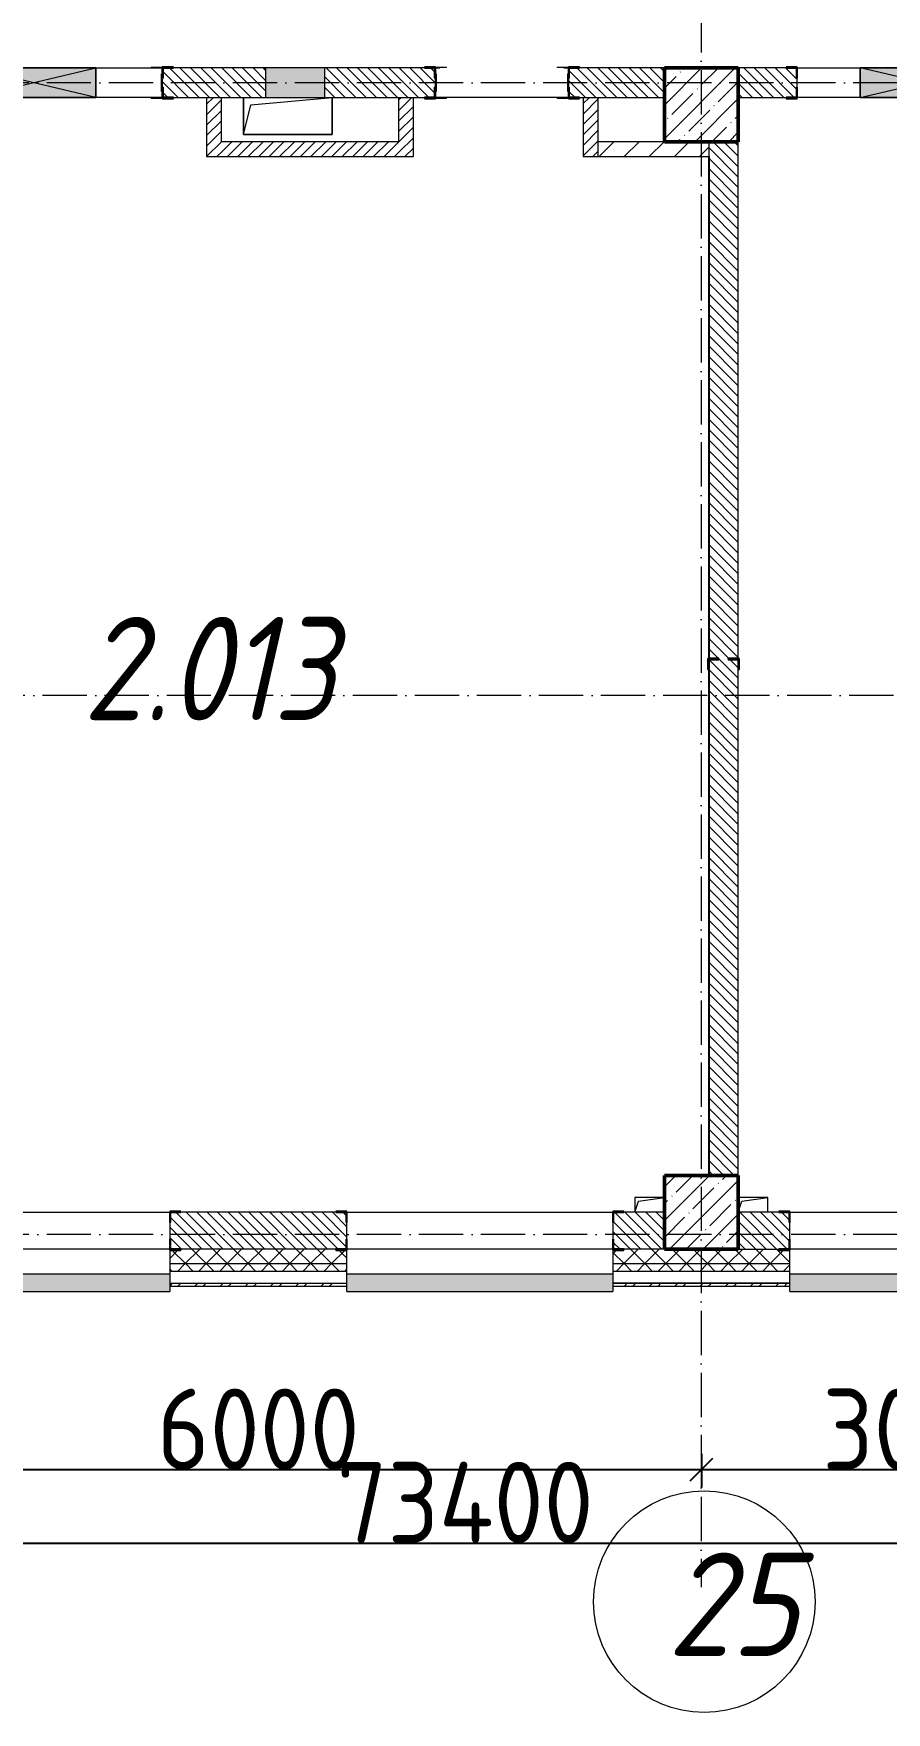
# Model space of a CAD drawing. Header units: millimetres. Extents: x -12989 to 629078, y -109036 to 555275.
# Drawn here: x 547996 to 553771, y 142829 to 154198 of the extents above; entities that cross this region are included whole.
import ezdxf

# ---------------------------------------------------------------- set-up
doc = ezdxf.new("R2010")
doc.units = ezdxf.units.MM
doc.linetypes.add('50_200_ШТРИХ_1Т_ш5_п1_п1_', pattern=[700, 500, -100, 0, -100])
for name, color, linetype, lineweight in [('A-____-____-DIMS', 7, 'Continuous', 9), ('A-DETL-GENF-OTLN', 7, 'Continuous', 9), ('A-FLOR-____-OTLN', 7, 'Continuous', 9), ('A-GENM-____-MCUT', 7, 'Continuous', 25), ('A-GENM-____-OTLN', 7, 'Continuous', 9), ('A-GENM-____-OTLN-1', 7, 'Continuous', 25), ('A-GLAZ-____-OTLN', 7, 'Continuous', 9), ('A-WALL-____-MCUT', 7, 'Continuous', 13), ('A-WALL-____-MCUT-1', 7, 'Continuous', 9), ('A-WALL-____-OTLN', 7, 'Continuous', 9), ('A-WALL-____-PATT-1', 7, 'Continuous', 9), ('A-WALL-FNSH-MCUT-1', 7, 'Continuous', 9), ('I-WALL-____-OTLN', 7, 'Continuous', 9), ('S-COLS-____-MCUT', 7, 'Continuous', 50), ('S-COLS-____-OTLN', 7, 'Continuous', 9), ('S-GRID-____-IDEN', 7, 'Continuous', 9), ('S-GRID-____-OTLN-1', 7, '50_200_ШТРИХ_1Т_ш5_п1_п1_', 9), ('Марки помещений', 7, 'Continuous', 9)]:
    doc.layers.add(name, color=color, linetype=linetype, lineweight=lineweight)
doc.layers.add('A-GLAZ-____-OTLN-1', color=7, linetype='Continuous', lineweight=9, true_color=0xc0c0c0)
doc.styles.add('ISOCPEUR_I_2', font='isocpeui.ttf', dxfattribs={"width": 0.85, "height": 2.3})
doc.styles.add('ISOCPEUR_I_9', font='isocpeui.ttf', dxfattribs={"width": 0.9, "height": 250})
doc.styles.add('СПДС', font='isocpeur.ttf', dxfattribs={"width": 0.9})
doc.dimstyles.new('ISO-2_5_0_9К_БОЛЬШОЙ_ОСИ', dxfattribs={"dimscale": 304.8, "dimtxt": 248.995294, "dimasz": 0.492126, "dimexe": 0.393701, "dimexo": 0, "dimgap": 0, "dimtad": 1, "dimdec": 0, "dimzin": 0, "dimdsep": 46, "dimtxsty": 'ISOCPEUR_I_9', "dimblk1": 'OBLIQUE', "dimblk2": 'OBLIQUE', "dimsah": 1, "dimcen": 0.09, "dimdle": 0.393701, "dimazin": 0, "dimtfac": 1, "dimtdec": 4, "dimtix": 1, "dimtmove": 0, "dimatfit": 3, "dimfxl": 1, "dimtvp": 1, "dimtolj": 1, "dimtzin": 0, "dimarcsym": 2})
pattern_1 = [(135, (516567.8, 90784.41), (-35.35534, -35.35534), [])]
pattern_2 = [(45, (516567.8, 90784.41), (-70.71068, 70.71068), []), (135, (516567.8, 90784.41), (-70.71068, -70.71068), [])]
pattern_3 = [(45, (516567.8, 90784.41), (-35.35534, 35.35534), [])]

# ---------------------------------------------------------------- blocks, each defined once
blk = doc.blocks.new('BSC_Колонна _Прямоугольная - 500х500-V13-АР1_План отверстий 2 этажа в осях 1-64_Ю-ЯЯ')
at = {"layer": 'S-COLS-____-OTLN'}
h = blk.add_hatch(dxfattribs=at)
h.set_pattern_fill('FP_22', color=256, style=0, pattern_type=2)
h.set_pattern_definition([(45, (-35950, -55431.04), (-114.04925, 114.04925), []), (45, (-35835.95, -55431.04), (-114.04925, 114.04925), [201.613, -40.323, 3.353, -36.97])])
h.paths.add_polyline_path([(-250, -250), (250, -250), (250, 250), (-250, 250), (-250, 179)], flags=0)
at = {"layer": 'S-COLS-____-MCUT'}
for p, q in [((250, 250), (-250, 250)), ((-250, 250), (-250, -250)), ((250, -250), (250, 250)), ((-250, -250), (250, -250))]:
    blk.add_line(p, q, dxfattribs=at)
blk = doc.blocks.new('BSC_Колонна _Прямоугольная - 500х500-V14-АР1_План отверстий 2 этажа в осях 1-64_Ю-ЯЯ')
at = {"layer": 'S-COLS-____-OTLN'}
h = blk.add_hatch(dxfattribs=at)
h.set_pattern_fill('FP_23', color=256, style=0, pattern_type=2)
h.set_pattern_definition([(45, (-35950, -62931.04), (-114.04925, 114.04925), []), (45, (-35835.95, -62931.04), (-114.04925, 114.04925), [201.613, -40.323, 3.353, -36.97])])
h.paths.add_polyline_path([(-250, -250), (250, -250), (250, 250), (-250, 250)], flags=0)
at = {"layer": 'S-COLS-____-MCUT'}
for p, q in [((250, 250), (-250, 250)), ((-250, 250), (-250, -250)), ((250, -250), (250, 250)), ((-250, -250), (250, -250))]:
    blk.add_line(p, q, dxfattribs=at)
blk = doc.blocks.new('Фахверк_СКБ_Уголок - 250_2700-27497298-АР1_План отверстий 2 этажа в осях 1-64_Ю-ЯЯ')
at = {"layer": 'A-GENM-____-MCUT'}
for p, q in [((200, 181), (125, 181)), ((125, 181), (125, 106)), ((131, 106), (131, 175)), ((131, 175), (200, 175)), ((200, 175), (200, 181)), ((125, 106), (131, 106)), ((131, -6), (125, -6)), ((125, -6), (125, -81)), ((125, -81), (200, -81)), ((131, -75), (131, -6)), ((200, -75), (131, -75)), ((200, -81), (200, -75))]:
    blk.add_line(p, q, dxfattribs=at)
blk = doc.blocks.new('Фахверк_СКБ_Уголок - 200_3960-28268576-АР1_План отверстий 2 этажа в осях 1-64_Ю-ЯЯ')
at = {"layer": 'A-GENM-____-MCUT'}
for p, q in [((200, 156), (125, 156)), ((125, 156), (125, 81)), ((131, 81), (131, 150)), ((131, 150), (200, 150)), ((200, 150), (200, 156)), ((125, 81), (131, 81)), ((131, 19), (125, 19)), ((125, 19), (125, -56)), ((131, -50), (131, 19)), ((125, -56), (200, -56)), ((200, -50), (131, -50)), ((200, -56), (200, -50))]:
    blk.add_line(p, q, dxfattribs=at)
blk = doc.blocks.new('АР_Перемычка - АР_Перемычка-28357691-АР1_План отверстий 2 этажа в осях 1-64_Ю-ЯЯ')
at = {"layer": 'A-GENM-____-OTLN'}
blk.add_line((-250, -100), (-243, -100), dxfattribs=at)
blk = doc.blocks.new('154_Стойка_СКБ_Уголок - СМ-2480_200-28346303-АР1_План отверстий 2 этажа в осях 1-64_Ю-ЯЯ')
at = {"layer": 'A-GENM-____-MCUT'}
for p, q in [((125, 156), (125, 81)), ((200, 156), (125, 156)), ((131, 81), (131, 150)), ((131, 150), (200, 150)), ((200, 150), (200, 156)), ((125, 81), (131, 81)), ((131, 19), (125, 19)), ((125, 19), (125, -56)), ((131, -50), (131, 19)), ((125, -56), (200, -56)), ((200, -50), (131, -50)), ((200, -56), (200, -50))]:
    blk.add_line(p, q, dxfattribs=at)
blk = doc.blocks.new('Стойка_Влож_Полоса боковая - Полоса-V150-АР1_План отверстий 2 этажа в осях 1-64_Ю-ЯЯ')
at = {"layer": 'A-GENM-____-OTLN'}
for p, q in [((-5, 60), (0, 60)), ((-5, -60), (-5, 60)), ((0, 31), (0, -31)), ((0, -60), (-5, -60))]:
    blk.add_line(p, q, dxfattribs=at)
blk = doc.blocks.new('Стойка_Влож_Уголок_Опорный - Уголок-28213941-АР1_План отверстий 2 этажа в осях 1-64_Ю-ЯЯ')
at = {"layer": 'A-GENM-____-OTLN'}
for p, q in [((-212, -6), (-212, 0)), ((0, 0), (0, -6)), ((-212, -75), (-212, -6)), ((-212, -6), (-206, -6)), ((-212, -75), (-206, -75)), ((-6, -6), (0, -6)), ((-6, -75), (0, -75)), ((0, -6), (0, -75))]:
    blk.add_line(p, q, dxfattribs=at)
blk = doc.blocks.new('Фахверк_СКБ_Уголок - 200_3550-28267367-АР1_План отверстий 2 этажа в осях 1-64_Ю-ЯЯ')
at = {"layer": 'A-GENM-____-MCUT'}
for p, q in [((200, 156), (125, 156)), ((125, 156), (125, 81)), ((131, 81), (131, 150)), ((131, 150), (200, 150)), ((200, 150), (200, 156)), ((125, 81), (131, 81)), ((131, 19), (125, 19)), ((125, 19), (125, -56)), ((131, -50), (131, 19)), ((125, -56), (200, -56)), ((200, -50), (131, -50)), ((200, -56), (200, -50))]:
    blk.add_line(p, q, dxfattribs=at)
blk = doc.blocks.new('AR_Отверстие Ниша - Лючок-32404715-АР1_План отверстий 2 этажа в осях 1-64_Ю-ЯЯ')
at = {"layer": 'A-GLAZ-____-OTLN'}
blk.add_hatch(color=256, dxfattribs=at).paths.add_polyline_path([(-200, 100), (-200, -100), (200, -100), (200, 100)], flags=0)
for p, q in [((200, 100), (-200, 100)), ((-200, 100), (-200, -100)), ((200, -100), (200, 100)), ((-200, -100), (200, -100))]:
    blk.add_line(p, q, dxfattribs=at)
blk = doc.blocks.new('AR_Отверстие прямоугольное _в плите_ - AR_Отверстие прямоугольное _в плите_-30459255-АР1_План отверстий 2 этажа в осях 1-64_Ю-ЯЯ')
at = {"layer": 'A-GENM-____-OTLN'}
for p, q in [((-300, 125), (-300, -125)), ((-250, 75), (300, 125)), ((300, -125), (300, 125)), ((-300, -125), (-250, 75)), ((-300, -125), (300, -125))]:
    blk.add_line(p, q, dxfattribs=at)
blk = doc.blocks.new('AR_Отверстие прямоугольное _в плите_ - AR_Отверстие прямоугольное _в плите_-V167-АР1_План отверстий 2 этажа в осях 1-64_Ю-ЯЯ')
at = {"layer": 'A-GENM-____-OTLN'}
for p, q in [((100, 50), (-100, 50)), ((-100, -50), (-75, 25)), ((-75, 25), (100, 50)), ((100, -50), (100, 50))]:
    blk.add_line(p, q, dxfattribs=at)
blk = doc.blocks.new('AR_Отверстие прямоугольное _в плите_ - AR_Отверстие прямоугольное _в плите_-V175-АР1_План отверстий 2 этажа в осях 1-64_Ю-ЯЯ')
at = {"layer": 'A-GENM-____-OTLN'}
for p, q in [((100, 50), (-100, 50)), ((-100, 50), (-100, -50)), ((-100, -50), (-75, 25)), ((-75, 25), (100, 50))]:
    blk.add_line(p, q, dxfattribs=at)
blk = doc.blocks.new('Отлив_СКБ - Отлив витража_120_НВФ-31885687-АР1_План отверстий 2 этажа в осях 1-64_Ю-ЯЯ')
at = {"layer": 'A-GLAZ-____-OTLN-1'}
for points in [[(0, 0), (0, -2), (1800, -2), (1800, 0), (1023, 0)], [(0, -83), (0, -120), (1800, -120), (1800, -2), (0, -2), (0, -63)]]:
    blk.add_hatch(color=256, dxfattribs=at).paths.add_polyline_path(points, flags=0)
at = {"layer": 'A-GLAZ-____-OTLN'}
for p, q in [((0, 0), (1800, 0)), ((1800, -2), (0, -2)), ((0, -120), (0, -83)), ((1800, -83), (1800, -120)), ((0, -120), (1800, -120))]:
    blk.add_line(p, q, dxfattribs=at)
blk = doc.blocks.new('AR_Отверстие прямоугольное _в стене_ - AR_Отверстие прямоугольное _в стене__ОВ-36798040-АР1_План отверстий 2 этажа в осях 1-64_Ю-ЯЯ')
at = {"layer": 'A-GLAZ-____-OTLN'}
blk.add_hatch(color=256, dxfattribs=at).paths.add_polyline_path([(425, -100), (425, 100), (-425, 100), (-425, -100)], flags=0)
at = {"layer": 'A-DETL-GENF-OTLN'}
for p, q in [((-425, -100), (-425, 100)), ((-425, 100), (425, 100)), ((425, 100), (-425, -100)), ((-425, 100), (425, -100)), ((425, 100), (-425, 100)), ((-425, 100), (-425, -100)), ((425, 100), (425, -100)), ((425, -100), (425, 100)), ((425, -100), (-425, -100)), ((-425, -100), (425, -100))]:
    blk.add_line(p, q, dxfattribs=at)
blk = doc.blocks.new('Ось сетки - Круг_Ø6_00__ISO-2_5_0_9K_-25732049-АР1_План отверстий 3 этажа в осях 1-64_Ю-ЯЯ')
at = {"layer": 'S-GRID-____-IDEN'}
blk.add_circle((0, 0), 3, dxfattribs=at)
blk = doc.blocks.new('_Oblique')
at = {"color": 0, "linetype": 'ByBlock', "lineweight": -2}
blk.add_line((-0.5, -0.5), (0.5, 0.5), dxfattribs=at)
blk = doc.blocks.new('*D2966')
at = {"layer": 'A-____-____-DIMS', "color": 0, "lineweight": -2, "transparency": 16777216}
for p, q in [((313721, -33069), (313721, -33295)), ((319721, -33069), (319721, -33295)), ((313601, -33175), (319841, -33175))]:
    blk.add_line(p, q, dxfattribs=at)
at = {"layer": 'Defpoints', "color": 0, "transparency": 16777216}
for p in [(313721, -33069), (319721, -33069), (319721, -33175)]:
    blk.add_point(p, dxfattribs=at)
at = {"layer": 'A-____-____-DIMS', "color": 0, "lineweight": -2, "transparency": 16777216, "xscale": 150, "yscale": 150, "zscale": 150, "rotation": 180}
blk.add_blockref('_Oblique', (313721, -33175), dxfattribs=at)
at = {"layer": 'A-____-____-DIMS', "color": 0, "lineweight": -2, "transparency": 16777216, "xscale": 150, "yscale": 150, "zscale": 150}
blk.add_blockref('_Oblique', (319721, -33175), dxfattribs=at)
at = {"layer": 'A-____-____-DIMS', "color": 0, "transparency": 16777216, "insert": (316721, -32901), "char_height": 548.6, "attachment_point": 5, "style": 'СПДС'}
blk.add_mtext('\\A1;6000', dxfattribs=at)
blk = doc.blocks.new('*D2967')
at = {"layer": 'A-____-____-DIMS', "color": 0, "lineweight": -2, "transparency": 16777216}
for p, q in [((319721, -33069), (319721, -33295)), ((322721, -33069), (322721, -33295)), ((319601, -33175), (322841, -33175))]:
    blk.add_line(p, q, dxfattribs=at)
at = {"layer": 'Defpoints', "color": 0, "transparency": 16777216}
for p in [(319721, -33069), (322721, -33069), (322721, -33175)]:
    blk.add_point(p, dxfattribs=at)
at = {"layer": 'A-____-____-DIMS', "color": 0, "lineweight": -2, "transparency": 16777216, "xscale": 150, "yscale": 150, "zscale": 150, "rotation": 180}
blk.add_blockref('_Oblique', (319721, -33175), dxfattribs=at)
at = {"layer": 'A-____-____-DIMS', "color": 0, "lineweight": -2, "transparency": 16777216, "xscale": 150, "yscale": 150, "zscale": 150}
blk.add_blockref('_Oblique', (322721, -33175), dxfattribs=at)
at = {"layer": 'A-____-____-DIMS', "color": 0, "transparency": 16777216, "insert": (321221, -32901), "char_height": 548.6, "attachment_point": 5, "style": 'СПДС'}
blk.add_mtext('\\A1;3000', dxfattribs=at)
blk = doc.blocks.new('*D2979')
at = {"layer": 'A-____-____-DIMS', "color": 0, "lineweight": -2, "transparency": 16777216}
for p, q in [((281421, -33566), (281421, -33792)), ((354821, -33566), (354821, -33792)), ((281301, -33672), (354941, -33672))]:
    blk.add_line(p, q, dxfattribs=at)
at = {"layer": 'Defpoints', "color": 0, "transparency": 16777216}
for p in [(281421, -33566), (354821, -33566), (354821, -33672)]:
    blk.add_point(p, dxfattribs=at)
at = {"layer": 'A-____-____-DIMS', "color": 0, "lineweight": -2, "transparency": 16777216, "xscale": 150, "yscale": 150, "zscale": 150, "rotation": 180}
blk.add_blockref('_Oblique', (281421, -33672), dxfattribs=at)
at = {"layer": 'A-____-____-DIMS', "color": 0, "lineweight": -2, "transparency": 16777216, "xscale": 150, "yscale": 150, "zscale": 150}
blk.add_blockref('_Oblique', (354821, -33672), dxfattribs=at)
at = {"layer": 'A-____-____-DIMS', "color": 0, "transparency": 16777216, "insert": (318121, -33397), "char_height": 548.6, "attachment_point": 5, "style": 'СПДС'}
blk.add_mtext('\\A1;73400', dxfattribs=at)
blk = doc.blocks.new('3эт')
at = {"layer": 'S-GRID-____-OTLN-1', "color": 251, "ltscale": 0.6, "true_color": 0x636466}
for p, q in [((319720.7, 4029.4), (319720.7, -33971.9)), ((387845.1, -23782.4), (279101.9, -23782.4)), ((359250.7, -27932.4), (279101.9, -27932.4)), ((387845.1, -31582.4), (279101.9, -31582.4))]:
    blk.add_line(p, q, dxfattribs=at)
at = {"layer": 'S-GRID-____-IDEN', "xscale": 250, "yscale": 250, "zscale": 99.99999999999993, "rotation": 180}
blk.add_blockref('Ось сетки - Круг_Ø6_00__ISO-2_5_0_9K_-25732049-АР1_План отверстий 3 этажа в осях 1-64_Ю-ЯЯ', (319740.6, -34069.4), dxfattribs=at)
at = {"layer": 'S-GRID-____-IDEN', "insert": (319489.1, -33737), "char_height": 700, "width": 404.05, "attachment_point": 1, "style": 'ISOCPEUR_I_9'}
blk.add_mtext('25', dxfattribs=at)
at = {"layer": 'A-____-____-DIMS'}
for base, p1, p2, override, picture, middle in [((319720.7, -33175), (313720.7, -33068.9), (319720.7, -33068.9), {"dimtxt": 1.8, "dimpost": '<>', "dimtxsty": 'СПДС', "dimfxl": 6000}, '*D2966', (316720.7, -32900.7)), ((322720.7, -33175), (319720.7, -33068.9), (322720.7, -33068.9), {"dimtxt": 1.8, "dimpost": '<>', "dimtxsty": 'СПДС', "dimfxl": 3000}, '*D2967', (321220.7, -32900.7)), ((354820.7, -33671.8), (281420.7, -33565.7), (354820.7, -33565.7), {"dimtxt": 1.8, "dimpost": '<>', "dimtxsty": 'СПДС', "dimfxl": 73400}, '*D2979', (318120.7, -33397.5))]:
    dim = blk.add_linear_dim(base=base, p1=p1, p2=p2, dimstyle='ISO-2_5_0_9К_БОЛЬШОЙ_ОСИ', override=override, dxfattribs=at)
    dim.commit()
    dim.dimension.update_dxf_attribs({"geometry": picture, "text_midpoint": middle})

msp = doc.modelspace()

# ---------------------------------------------------------------- hatches: boundary and pattern name
at = {"layer": 'A-WALL-____-PATT-1'}
h = msp.add_hatch(dxfattribs=at)
h.set_pattern_fill('FP_6', color=256, style=0, pattern_type=2)
h.set_pattern_definition(pattern_1)
h.paths.add_polyline_path([(552267.7976, 153765.4504), (552267.7976, 153965.4504), (551623.7976, 153965.4504), (551623.7976, 153896.4504), (551617.7976, 153896.4504), (551617.7976, 153834.4504), (551623.7976, 153834.4504), (551623.7976, 153765.4504), (551902.6299, 153765.4504)], flags=0)
h.paths.add_polyline_path([(550711.7976, 153765.4504), (550711.7976, 153834.4504), (550717.7976, 153834.4504), (550717.7976, 153896.4504), (550711.7976, 153896.4504), (550711.7976, 153965.4504), (549967.7976, 153965.4504), (549967.7976, 153765.4504), (550642.7976, 153765.4504)], flags=0)
h.paths.add_polyline_path([(549567.7976, 153765.4504), (549567.7976, 153965.4504), (548873.7976, 153965.4504), (548873.7976, 153896.4504), (548867.7976, 153896.4504), (548867.7976, 153834.4504), (548873.7976, 153834.4504), (548873.7976, 153765.4504), (548942.7976, 153765.4504)], flags=0)
h.paths.add_polyline_path([(546767.7976, 153765.4504), (547161.7976, 153765.4504), (547161.7976, 153834.4504), (547167.7976, 153834.4504), (547167.7976, 153896.4504), (547161.7976, 153896.4504), (547161.7976, 153965.4504), (546767.7976, 153965.4504)], flags=0)
h = msp.add_hatch(dxfattribs=at)
h.set_pattern_fill('FP_6', color=256, style=0, pattern_type=2)
h.set_pattern_definition(pattern_1)
h.paths.add_polyline_path([(555267.7976, 153765.4504), (555267.7976, 153965.4504), (554873.7976, 153965.4504), (554873.7976, 153896.4504), (554867.7976, 153896.4504), (554867.7976, 153834.4504), (554873.7976, 153834.4504), (554873.7976, 153765.4504), (554942.7976, 153765.4504)], flags=0)
h.paths.add_polyline_path([(553092.7976, 153765.4504), (553161.7976, 153765.4504), (553161.7976, 153834.4504), (553167.7976, 153834.4504), (553167.7976, 153896.4504), (553161.7976, 153896.4504), (553161.7976, 153965.4504), (552767.7976, 153965.4504), (552767.7976, 153765.4504)], flags=0)
h = msp.add_hatch(dxfattribs=at)
h.set_pattern_fill('FP_5', color=256, style=0, pattern_type=2)
h.set_pattern_definition(pattern_3)
h.paths.add_polyline_path([(549267.7976, 153365.4504), (549267.7976, 153765.4504), (549167.7976, 153765.4504), (549167.7976, 153365.4504)], flags=0)
h = msp.add_hatch(dxfattribs=at)
h.set_pattern_fill('FP_5', color=256, style=0, pattern_type=2)
h.set_pattern_definition(pattern_3)
h.paths.add_polyline_path([(550567.7976, 153365.4504), (550567.7976, 153765.4504), (550467.7976, 153765.4504), (550467.7976, 153365.4504)], flags=0)
h = msp.add_hatch(dxfattribs=at)
h.set_pattern_fill('FP_5', color=256, style=0, pattern_type=2)
h.set_pattern_definition(pattern_3)
h.paths.add_polyline_path([(551817.7976, 153365.4504), (551817.7976, 153765.4504), (551717.7976, 153765.4504), (551717.7976, 153365.4504)], flags=0)
h = msp.add_hatch(dxfattribs=at)
h.set_pattern_fill('FP_5', color=256, style=0, pattern_type=2)
h.set_pattern_definition(pattern_3)
h.paths.add_polyline_path([(549267.7976, 153365.4504), (550467.7976, 153365.4504), (550467.7976, 153465.4504), (549267.7976, 153465.4504)], flags=0)
h = msp.add_hatch(dxfattribs=at)
h.set_pattern_fill('FP_4', color=256, style=0, pattern_type=2)
h.set_pattern_definition([(45, (516567.8, 90784.41), (-84.85281, 84.85281), [])])
h.paths.add_polyline_path([(551902.6299, 153365.4504), (552567.7976, 153365.4504), (552567.7976, 153465.4504), (551817.7976, 153465.4504), (551817.7976, 153365.4504)], flags=0)
h = msp.add_hatch(dxfattribs=at)
h.set_pattern_fill('FP_6', color=256, style=0, pattern_type=2)
h.set_pattern_definition(pattern_1)
h.paths.add_polyline_path([(552567.7976, 146465.4504), (552767.7976, 146465.4504), (552767.7976, 149959.4504), (552698.7976, 149959.4504), (552698.7976, 149965.4504), (552767.7976, 149965.4504), (552767.7976, 153465.4504), (552567.7976, 153465.4504), (552567.7976, 149965.4504), (552636.7976, 149965.4504), (552636.7976, 149959.4504), (552567.7976, 149959.4504), (552567.7976, 148009.0003)], flags=0)
h = msp.add_hatch(dxfattribs=at)
h.set_pattern_fill('FP_6', color=256, style=0, pattern_type=2)
h.set_pattern_definition(pattern_1)
h.paths.add_polyline_path([(551923.7976, 145965.4504), (552267.7976, 145965.4504), (552267.7976, 146215.4504), (551923.7976, 146215.4504), (551923.7976, 146146.4504), (551917.7976, 146146.4504), (551917.7976, 146034.4504), (551923.7976, 146034.4504)], flags=0)
h.paths.add_polyline_path([(550042.7976, 145965.4504), (550111.7976, 145965.4504), (550111.7976, 146034.4504), (550117.7976, 146034.4504), (550117.7976, 146146.4504), (550111.7976, 146146.4504), (550111.7976, 146215.4504), (548923.7976, 146215.4504), (548923.7976, 146146.4504), (548917.7976, 146146.4504), (548917.7976, 146034.4504), (548923.7976, 146034.4504), (548923.7976, 145965.4504), (548992.7976, 145965.4504)], flags=0)
h.paths.add_polyline_path([(547111.7976, 145965.4504), (547111.7976, 146034.4504), (547117.7976, 146034.4504), (547117.7976, 146146.4504), (547111.7976, 146146.4504), (547111.7976, 146215.4504), (546767.7976, 146215.4504), (546767.7976, 145965.4504), (547042.7976, 145965.4504)], flags=0)
h = msp.add_hatch(dxfattribs=at)
h.set_pattern_fill('FP_6', color=256, style=0, pattern_type=2)
h.set_pattern_definition(pattern_1)
h.paths.add_polyline_path([(555267.7976, 145965.4504), (555267.7976, 146215.4504), (554923.7976, 146215.4504), (554923.7976, 146146.4504), (554917.7976, 146146.4504), (554917.7976, 146034.4504), (554923.7976, 146034.4504), (554923.7976, 145965.4504), (554992.7976, 145965.4504)], flags=0)
h.paths.add_polyline_path([(553111.7976, 145965.4504), (553111.7976, 146034.4504), (553117.7976, 146034.4504), (553117.7976, 146146.4504), (553111.7976, 146146.4504), (553111.7976, 146215.4504), (552767.7976, 146215.4504), (552767.7976, 145965.4504), (553042.7976, 145965.4504)], flags=0)
h = msp.add_hatch(dxfattribs=at)
h.set_pattern_fill('FP_1', color=256, style=0, pattern_type=2)
h.set_pattern_definition(pattern_2)
h.paths.add_polyline_path([(590787.6446, 145865.4504), (590867.7976, 145865.4504), (590867.7976, 145965.4504), (584517.7976, 145965.4504), (584517.7976, 145865.4504), (587252.6432, 145865.4504)], flags=0)
h.paths.add_polyline_path([(581567.7976, 145865.4504), (583517.7976, 145865.4504), (583517.7976, 145965.4504), (581642.7976, 145965.4504), (581642.7976, 145959.4504), (581567.7976, 145959.4504)], flags=0)
h.paths.add_polyline_path([(580567.7976, 145865.4504), (580567.7976, 145959.4504), (580492.7976, 145959.4504), (580492.7976, 145965.4504), (579542.7976, 145965.4504), (579542.7976, 145959.4504), (579467.7976, 145959.4504), (579467.7976, 145865.4504), (580182.6405, 145865.4504)], flags=0)
h.paths.add_polyline_path([(576647.6392, 145865.4504), (577667.7976, 145865.4504), (577667.7976, 145959.4504), (577592.7976, 145959.4504), (577592.7976, 145965.4504), (576542.7976, 145965.4504), (576542.7976, 145959.4504), (576467.7976, 145959.4504), (576467.7976, 145865.4504), (576542.7976, 145865.4504)], flags=0)
h.paths.add_polyline_path([(574667.7976, 145865.4504), (574667.7976, 145959.4504), (574592.7976, 145959.4504), (574592.7976, 145965.4504), (573542.7976, 145965.4504), (573542.7976, 145959.4504), (573467.7976, 145959.4504), (573467.7976, 145865.4504), (573996.3882, 145865.4504)], flags=0)
h.paths.add_polyline_path([(570903.262, 145865.4504), (571667.7976, 145865.4504), (571667.7976, 145959.4504), (571592.7976, 145959.4504), (571592.7976, 145965.4504), (570542.7976, 145965.4504), (570542.7976, 145959.4504), (570467.7976, 145959.4504), (570467.7976, 145865.4504), (570817.7976, 145865.4504)], flags=0)
h.paths.add_polyline_path([(568592.7976, 145865.4504), (568667.7976, 145865.4504), (568667.7976, 145959.4504), (568592.7976, 145959.4504), (568592.7976, 145965.4504), (567542.7976, 145965.4504), (567542.7976, 145959.4504), (567467.7976, 145959.4504), (567467.7976, 145865.4504), (567810.1359, 145865.4504)], flags=0)
h.paths.add_polyline_path([(564467.7976, 145865.4504), (565667.7976, 145865.4504), (565667.7976, 145959.4504), (565592.7976, 145959.4504), (565592.7976, 145965.4504), (564542.7976, 145965.4504), (564542.7976, 145959.4504), (564467.7976, 145959.4504)], flags=0)
h.paths.add_polyline_path([(559042.7976, 145865.4504), (559117.7976, 145865.4504), (559117.7976, 145959.4504), (559042.7976, 145959.4504), (559042.7976, 145965.4504), (557992.7976, 145965.4504), (557992.7976, 145959.4504), (557917.7976, 145959.4504), (557917.7976, 145865.4504), (558972.6325, 145865.4504)], flags=0)
h.paths.add_polyline_path([(560992.7976, 145865.4504), (562667.7976, 145865.4504), (562667.7976, 145959.4504), (562592.7976, 145959.4504), (562592.7976, 145965.4504), (560992.7976, 145965.4504), (560992.7976, 145959.4504), (560917.7976, 145959.4504), (560917.7976, 145865.4504)], flags=0)
h.paths.add_polyline_path([(556042.7976, 145865.4504), (556117.7976, 145865.4504), (556117.7976, 145959.4504), (556042.7976, 145959.4504), (556042.7976, 145965.4504), (554992.7976, 145965.4504), (554992.7976, 145959.4504), (554917.7976, 145959.4504), (554917.7976, 145865.4504), (555767.7976, 145865.4504)], flags=0)
h.paths.add_polyline_path([(553117.7976, 145865.4504), (553117.7976, 145959.4504), (553042.7976, 145959.4504), (553042.7976, 145965.4504), (551992.7976, 145965.4504), (551992.7976, 145959.4504), (551917.7976, 145959.4504), (551917.7976, 145865.4504), (552786.3802, 145865.4504)], flags=0)
h.paths.add_polyline_path([(548917.7976, 145865.4504), (550117.7976, 145865.4504), (550117.7976, 145959.4504), (550042.7976, 145959.4504), (550042.7976, 145965.4504), (548992.7976, 145965.4504), (548992.7976, 145959.4504), (548917.7976, 145959.4504)], flags=0)
h.paths.add_polyline_path([(547117.7976, 145865.4504), (547117.7976, 145959.4504), (547042.7976, 145959.4504), (547042.7976, 145965.4504), (545992.7976, 145965.4504), (545992.7976, 145959.4504), (545917.7976, 145959.4504), (545917.7976, 145865.4504), (547042.7976, 145865.4504)], flags=0)
h.paths.add_polyline_path([(543267.7976, 145865.4504), (544117.7976, 145865.4504), (544117.7976, 145959.4504), (544042.7976, 145959.4504), (544042.7976, 145965.4504), (542992.7976, 145965.4504), (542992.7976, 145959.4504), (542917.7976, 145959.4504), (542917.7976, 145865.4504), (543065.1265, 145865.4504)], flags=0)
h.paths.add_polyline_path([(541117.7976, 145865.4504), (541117.7976, 145959.4504), (541042.7976, 145959.4504), (541042.7976, 145965.4504), (539992.7976, 145965.4504), (539992.7976, 145959.4504), (539917.7976, 145959.4504), (539917.7976, 145865.4504), (540413.8755, 145865.4504)], flags=0)
h.paths.add_polyline_path([(538117.7976, 145865.4504), (538117.7976, 145959.4504), (538042.7976, 145959.4504), (538042.7976, 145965.4504), (536992.7976, 145965.4504), (536992.7976, 145959.4504), (536917.7976, 145959.4504), (536917.7976, 145865.4504), (538042.7976, 145865.4504)], flags=0)
h.paths.add_polyline_path([(535117.7976, 145865.4504), (535117.7976, 145959.4504), (535042.7976, 145959.4504), (535042.7976, 145965.4504), (533992.7976, 145965.4504), (533992.7976, 145959.4504), (533917.7976, 145959.4504), (533917.7976, 145865.4504), (535111.3735, 145865.4504)], flags=0)
h.paths.add_polyline_path([(532917.7976, 145865.4504), (532917.7976, 145959.4504), (532842.7976, 145959.4504), (532842.7976, 145965.4504), (523117.7976, 145965.4504), (523117.7976, 145865.4504), (532460.1225, 145865.4504)], flags=0)
h.paths.add_polyline_path([(522117.7976, 145865.4504), (522117.7976, 145965.4504), (514117.7976, 145965.4504), (514117.7976, 145865.4504), (520087.6178, 145865.4504)], flags=0)
h = msp.add_hatch(dxfattribs=at)
h.set_pattern_fill('FP_1', color=256, style=0, pattern_type=2)
h.set_pattern_definition(pattern_2)
h.paths.add_polyline_path([(590867.7976, 145815.4504), (590867.7976, 145865.4504), (584517.7976, 145865.4504), (584517.7976, 145815.4504), (590787.6446, 145815.4504)], flags=0)
h.paths.add_polyline_path([(583517.7976, 145815.4504), (583517.7976, 145865.4504), (581567.7976, 145865.4504), (581567.7976, 145815.4504), (581950.1412, 145815.4504)], flags=0)
h.paths.add_polyline_path([(580567.7976, 145815.4504), (580567.7976, 145865.4504), (579467.7976, 145865.4504), (579467.7976, 145815.4504), (580182.6405, 145815.4504)], flags=0)
h.paths.add_polyline_path([(577667.7976, 145815.4504), (577667.7976, 145865.4504), (576467.7976, 145865.4504), (576467.7976, 145815.4504), (576647.6392, 145815.4504)], flags=0)
h.paths.add_polyline_path([(574667.7976, 145815.4504), (574667.7976, 145865.4504), (573467.7976, 145865.4504), (573467.7976, 145815.4504), (573996.3882, 145815.4504)], flags=0)
h.paths.add_polyline_path([(571667.7976, 145815.4504), (571667.7976, 145865.4504), (570467.7976, 145865.4504), (570467.7976, 145815.4504), (571345.1372, 145815.4504)], flags=0)
h.paths.add_polyline_path([(567467.7976, 145815.4504), (568667.7976, 145815.4504), (568667.7976, 145865.4504), (567467.7976, 145865.4504)], flags=0)
h.paths.add_polyline_path([(565158.8849, 145815.4504), (565667.7976, 145815.4504), (565667.7976, 145865.4504), (564467.7976, 145865.4504), (564467.7976, 145815.4504)], flags=0)
h.paths.add_polyline_path([(560917.7976, 145815.4504), (562667.7976, 145815.4504), (562667.7976, 145865.4504), (560917.7976, 145865.4504)], flags=0)
h.paths.add_polyline_path([(557917.7976, 145815.4504), (559117.7976, 145815.4504), (559117.7976, 145865.4504), (557917.7976, 145865.4504)], flags=0)
h.paths.add_polyline_path([(556117.7976, 145815.4504), (556117.7976, 145865.4504), (554917.7976, 145865.4504), (554917.7976, 145815.4504), (555437.6312, 145815.4504)], flags=0)
h.paths.add_polyline_path([(550117.7976, 145815.4504), (550117.7976, 145865.4504), (548917.7976, 145865.4504), (548917.7976, 145815.4504)], flags=0)
h.paths.add_polyline_path([(551917.7976, 145815.4504), (553117.7976, 145815.4504), (553117.7976, 145865.4504), (551917.7976, 145865.4504)], flags=0)
h.paths.add_polyline_path([(547117.7976, 145815.4504), (547117.7976, 145865.4504), (545917.7976, 145865.4504), (545917.7976, 145815.4504), (546600.1279, 145815.4504)], flags=0)
h.paths.add_polyline_path([(544117.7976, 145815.4504), (544117.7976, 145865.4504), (542917.7976, 145865.4504), (542917.7976, 145815.4504), (543948.8769, 145815.4504)], flags=0)
h.paths.add_polyline_path([(539917.7976, 145815.4504), (541117.7976, 145815.4504), (541117.7976, 145865.4504), (539917.7976, 145865.4504)], flags=0)
h.paths.add_polyline_path([(538117.7976, 145815.4504), (538117.7976, 145865.4504), (536917.7976, 145865.4504), (536917.7976, 145815.4504), (537762.6245, 145815.4504)], flags=0)
h.paths.add_polyline_path([(535111.3735, 145815.4504), (535117.7976, 145815.4504), (535117.7976, 145865.4504), (533917.7976, 145865.4504), (533917.7976, 145815.4504), (534227.6232, 145815.4504)], flags=0)
h.paths.add_polyline_path([(532917.7976, 145815.4504), (532917.7976, 145865.4504), (523117.7976, 145865.4504), (523117.7976, 145815.4504), (532460.1225, 145815.4504)], flags=0)
h.paths.add_polyline_path([(522117.7976, 145815.4504), (522117.7976, 145865.4504), (514017.7976, 145865.4504), (514017.7976, 145815.4504), (520087.6178, 145815.4504)], flags=0)
h = msp.add_hatch(dxfattribs=at)
h.set_pattern_fill('FP_3', color=256, style=0, pattern_type=2)
h.set_pattern_definition([(45, (516567.8, 90784.41), (-85.53659, 85.53659), []), (45, (516624.82, 90784.41), (-85.53659, 85.53659), [])])
h.paths.add_polyline_path([(561782.7976, 145715.4504), (561782.7976, 145735.4504), (560917.7976, 145735.4504), (560917.7976, 145715.4504), (561623.8835, 145715.4504)], flags=0)
h.paths.add_polyline_path([(558972.6325, 145715.4504), (559117.7976, 145715.4504), (559117.7976, 145735.4504), (557917.7976, 145735.4504), (557917.7976, 145715.4504)], flags=0)
h.paths.add_polyline_path([(555437.6312, 145715.4504), (556117.7976, 145715.4504), (556117.7976, 145735.4504), (554917.7976, 145735.4504), (554917.7976, 145715.4504)], flags=0)
h.paths.add_polyline_path([(553117.7976, 145715.4504), (553117.7976, 145735.4504), (551917.7976, 145735.4504), (551917.7976, 145715.4504), (552786.3802, 145715.4504)], flags=0)
h.paths.add_polyline_path([(550117.7976, 145715.4504), (550117.7976, 145735.4504), (548917.7976, 145735.4504), (548917.7976, 145715.4504)], flags=0)
h.paths.add_polyline_path([(547117.7976, 145715.4504), (547117.7976, 145735.4504), (545917.7976, 145735.4504), (545917.7976, 145715.4504), (546600.1279, 145715.4504)], flags=0)
h.paths.add_polyline_path([(543948.8769, 145715.4504), (544117.7976, 145715.4504), (544117.7976, 145735.4504), (542917.7976, 145735.4504), (542917.7976, 145715.4504), (543065.1265, 145715.4504)], flags=0)
h.paths.add_polyline_path([(541117.7976, 145715.4504), (541117.7976, 145735.4504), (539917.7976, 145735.4504), (539917.7976, 145715.4504), (540413.8755, 145715.4504)], flags=0)
h.paths.add_polyline_path([(537762.6245, 145715.4504), (538117.7976, 145715.4504), (538117.7976, 145735.4504), (536917.7976, 145735.4504), (536917.7976, 145715.4504)], flags=0)
h.paths.add_polyline_path([(533917.7976, 145715.4504), (535117.7976, 145715.4504), (535117.7976, 145735.4504), (533917.7976, 145735.4504)], flags=0)
h.paths.add_polyline_path([(532917.7976, 145715.4504), (532917.7976, 145735.4504), (523117.7976, 145735.4504), (523117.7976, 145715.4504), (532460.1225, 145715.4504)], flags=0)
h.paths.add_polyline_path([(522117.7976, 145715.4504), (522117.7976, 145735.4504), (513887.7976, 145735.4504), (513887.7976, 145715.4504), (520087.6178, 145715.4504)], flags=0)

# ---------------------------------------------------------------- linework, layer by layer
msp.add_lwpolyline([(552567.7976, 153365.4504), (552567.7976, 146465.4504)])
at = {"layer": 'A-FLOR-____-OTLN'}
for p, q in [((549417.7976, 153515.4504), (549417.7976, 153765.4504)), ((550017.7976, 153765.4504), (550017.7976, 153515.4504)), ((550017.7976, 153515.4504), (549417.7976, 153515.4504))]:
    msp.add_line(p, q, dxfattribs=at)
at = {"layer": 'A-WALL-____-MCUT'}
for p, q in [((549567.7976, 153965.4504), (548942.7976, 153965.4504)), ((550642.7976, 153965.4504), (549967.7976, 153965.4504)), ((552267.7976, 153965.4504), (551692.7976, 153965.4504)), ((553092.7976, 153965.4504), (552767.7976, 153965.4504)), ((553167.7976, 153834.4504), (553167.7976, 153896.4504)), ((548942.7976, 153765.4504), (549567.7976, 153765.4504)), ((549967.7976, 153765.4504), (550642.7976, 153765.4504)), ((551692.7976, 153765.4504), (552267.7976, 153765.4504)), ((552767.7976, 153765.4504), (553092.7976, 153765.4504)), ((552567.7976, 153465.4504), (552567.7976, 149965.4504)), ((552767.7976, 149965.4504), (552767.7976, 153465.4504)), ((552567.7976, 149890.4504), (552567.7976, 146465.4504)), ((552767.7976, 146465.4504), (552767.7976, 149890.4504)), ((550042.7976, 146215.4504), (548992.7976, 146215.4504)), ((552267.7976, 146215.4504), (551992.7976, 146215.4504)), ((553042.7976, 146215.4504), (552767.7976, 146215.4504)), ((548917.7976, 146146.4504), (548917.7976, 146034.4504)), ((550117.7976, 146034.4504), (550117.7976, 146146.4504)), ((551917.7976, 146146.4504), (551917.7976, 146034.4504)), ((553117.7976, 146034.4504), (553117.7976, 146146.4504)), ((548917.7976, 145959.4504), (548917.7976, 145735.4504)), ((550117.7976, 145735.4504), (550117.7976, 145959.4504)), ((551917.7976, 145959.4504), (551917.7976, 145735.4504)), ((552767.7976, 145965.4504), (553042.7976, 145965.4504)), ((553117.7976, 145735.4504), (553117.7976, 145959.4504)), ((548917.7976, 145735.4504), (550117.7976, 145735.4504)), ((551917.7976, 145735.4504), (553117.7976, 145735.4504))]:
    msp.add_line(p, q, dxfattribs=at)
at = {"layer": 'A-WALL-____-MCUT-1'}
for p, q in [((550042.7976, 145965.4504), (548992.7976, 145965.4504)), ((552267.7976, 145965.4504), (551992.7976, 145965.4504)), ((550117.7976, 145865.4504), (548917.7976, 145865.4504)), ((550117.7976, 145815.4504), (548917.7976, 145815.4504)), ((553117.7976, 145865.4504), (551917.7976, 145865.4504)), ((553117.7976, 145815.4504), (551917.7976, 145815.4504))]:
    msp.add_line(p, q, dxfattribs=at)
at = {"layer": 'A-WALL-____-OTLN'}
for p, q in [((547117.7976, 146215.4504), (548917.7976, 146215.4504)), ((550117.7976, 146215.4504), (551917.7976, 146215.4504)), ((553117.7976, 146215.4504), (554917.7976, 146215.4504)), ((548917.7976, 145965.4504), (547117.7976, 145965.4504)), ((551917.7976, 145965.4504), (550117.7976, 145965.4504)), ((554917.7976, 145965.4504), (553117.7976, 145965.4504))]:
    msp.add_line(p, q, dxfattribs=at)
at = {"layer": 'A-WALL-FNSH-MCUT-1'}
for p, q in [((549167.7976, 153765.4504), (549167.7976, 153365.4504)), ((549267.7976, 153465.4504), (549267.7976, 153765.4504)), ((550467.7976, 153765.4504), (550467.7976, 153465.4504)), ((550567.7976, 153365.4504), (550567.7976, 153765.4504)), ((551717.7976, 153765.4504), (551717.7976, 153365.4504)), ((551817.7976, 153765.4504), (551817.7976, 153365.4504)), ((550467.7976, 153465.4504), (549267.7976, 153465.4504)), ((552267.7976, 153465.4504), (551817.7976, 153465.4504)), ((549167.7976, 153365.4504), (550567.7976, 153365.4504)), ((551717.7976, 153365.4504), (552567.7976, 153365.4504)), ((548917.7976, 145735.4504), (548917.7976, 145715.4504)), ((548917.7976, 145715.4504), (550117.7976, 145715.4504)), ((550117.7976, 145715.4504), (550117.7976, 145735.4504)), ((553117.7976, 145735.4504), (551917.7976, 145735.4504)), ((551917.7976, 145735.4504), (551917.7976, 145715.4504)), ((551917.7976, 145715.4504), (553117.7976, 145715.4504)), ((553117.7976, 145715.4504), (553117.7976, 145735.4504))]:
    msp.add_line(p, q, dxfattribs=at)
at = {"layer": 'I-WALL-____-OTLN'}
for p, q in [((548417.7976, 153965.4504), (548867.7976, 153965.4504)), ((550717.7976, 153965.4504), (550747.7976, 153965.4504)), ((551587.7976, 153965.4504), (551617.7976, 153965.4504)), ((553167.7976, 153965.4504), (553592.7976, 153965.4504)), ((548867.7976, 153765.4504), (548417.7976, 153765.4504)), ((551617.7976, 153765.4504), (550717.7976, 153765.4504)), ((553592.7976, 153765.4504), (553167.7976, 153765.4504))]:
    msp.add_line(p, q, dxfattribs=at)

# ---------------------------------------------------------------- block references
msp.add_blockref('3эт', (232797.0902, 177647.8646))
at = {"layer": 'A-GENM-____-OTLN'}
for name, p, rotation in [('Стойка_Влож_Уголок_Опорный - Уголок-28213941-АР1_План отверстий 2 этажа в осях 1-64_Ю-ЯЯ', (548867.7976, 153759.4504), 269.9999999999995), ('Стойка_Влож_Уголок_Опорный - Уголок-28213941-АР1_План отверстий 2 этажа в осях 1-64_Ю-ЯЯ', (550717.7976, 153971.4504), 89.99999999999955), ('Стойка_Влож_Уголок_Опорный - Уголок-28213941-АР1_План отверстий 2 этажа в осях 1-64_Ю-ЯЯ', (551617.7976, 153759.4504), 269.9999999999995), ('Стойка_Влож_Полоса боковая - Полоса-V150-АР1_План отверстий 2 этажа в осях 1-64_Ю-ЯЯ', (550717.7976, 153865.4504), 180)]:
    msp.add_blockref(name, p, dxfattribs=dict(at, rotation=rotation))
for name, p in [('Стойка_Влож_Полоса боковая - Полоса-V150-АР1_План отверстий 2 этажа в осях 1-64_Ю-ЯЯ', (548867.7976, 153865.4504)), ('Стойка_Влож_Полоса боковая - Полоса-V150-АР1_План отверстий 2 этажа в осях 1-64_Ю-ЯЯ', (551617.7976, 153865.4504)), ('AR_Отверстие прямоугольное _в плите_ - AR_Отверстие прямоугольное _в плите_-30459255-АР1_План отверстий 2 этажа в осях 1-64_Ю-ЯЯ', (549717.7976, 153640.4504)), ('АР_Перемычка - АР_Перемычка-28357691-АР1_План отверстий 2 этажа в осях 1-64_Ю-ЯЯ', (550717.7976, 153865.4504)), ('AR_Отверстие прямоугольное _в плите_ - AR_Отверстие прямоугольное _в плите_-V175-АР1_План отверстий 2 этажа в осях 1-64_Ю-ЯЯ', (552167.7976, 146265.4504)), ('AR_Отверстие прямоугольное _в плите_ - AR_Отверстие прямоугольное _в плите_-V167-АР1_План отверстий 2 этажа в осях 1-64_Ю-ЯЯ', (552867.7976, 146265.4504))]:
    msp.add_blockref(name, p, dxfattribs=at)
at = {"layer": 'A-GENM-____-OTLN-1'}
for name, p in [('154_Стойка_СКБ_Уголок - СМ-2480_200-28346303-АР1_План отверстий 2 этажа в осях 1-64_Ю-ЯЯ', (548742.7976, 153815.4504)), ('154_Стойка_СКБ_Уголок - СМ-2480_200-28346303-АР1_План отверстий 2 этажа в осях 1-64_Ю-ЯЯ', (551492.7976, 153815.4504)), ('Фахверк_СКБ_Уголок - 250_2700-27497298-АР1_План отверстий 2 этажа в осях 1-64_Ю-ЯЯ', (548792.7976, 146040.4504)), ('Фахверк_СКБ_Уголок - 250_2700-27497298-АР1_План отверстий 2 этажа в осях 1-64_Ю-ЯЯ', (551792.7976, 146040.4504))]:
    msp.add_blockref(name, p, dxfattribs=at)
for name, p, rotation in [('154_Стойка_СКБ_Уголок - СМ-2480_200-28346303-АР1_План отверстий 2 этажа в осях 1-64_Ю-ЯЯ', (550842.7976, 153915.4504), 180), ('Фахверк_СКБ_Уголок - 200_3960-28268576-АР1_План отверстий 2 этажа в осях 1-64_Ю-ЯЯ', (553292.7976, 153915.4504), 180), ('Фахверк_СКБ_Уголок - 200_3550-28267367-АР1_План отверстий 2 этажа в осях 1-64_Ю-ЯЯ', (552617.7976, 150090.4504), 269.9999999999999), ('Фахверк_СКБ_Уголок - 250_2700-27497298-АР1_План отверстий 2 этажа в осях 1-64_Ю-ЯЯ', (550242.7976, 146140.4504), 180), ('Фахверк_СКБ_Уголок - 250_2700-27497298-АР1_План отверстий 2 этажа в осях 1-64_Ю-ЯЯ', (553242.7976, 146140.4504), 180)]:
    msp.add_blockref(name, p, dxfattribs=dict(at, rotation=rotation))
at = {"layer": 'A-GLAZ-____-OTLN', "rotation": 180}
for name, p in [('AR_Отверстие прямоугольное _в стене_ - AR_Отверстие прямоугольное _в стене__ОВ-36798040-АР1_План отверстий 2 этажа в осях 1-64_Ю-ЯЯ', (547992.7976, 153865.4504)), ('AR_Отверстие Ниша - Лючок-32404715-АР1_План отверстий 2 этажа в осях 1-64_Ю-ЯЯ', (549767.7976, 153865.4504)), ('AR_Отверстие прямоугольное _в стене_ - AR_Отверстие прямоугольное _в стене__ОВ-36798040-АР1_План отверстий 2 этажа в осях 1-64_Ю-ЯЯ', (554017.7976, 153865.4504))]:
    msp.add_blockref(name, p, dxfattribs=at)
at = {"layer": 'A-GLAZ-____-OTLN'}
for p in [(547117.7976, 145798.4504), (550117.7976, 145798.4504), (553117.7976, 145798.4504)]:
    msp.add_blockref('Отлив_СКБ - Отлив витража_120_НВФ-31885687-АР1_План отверстий 2 этажа в осях 1-64_Ю-ЯЯ', p, dxfattribs=at)
at = {"layer": 'S-COLS-____-OTLN'}
for name, p in [('BSC_Колонна _Прямоугольная - 500х500-V14-АР1_План отверстий 2 этажа в осях 1-64_Ю-ЯЯ', (552517.7976, 153715.4504)), ('BSC_Колонна _Прямоугольная - 500х500-V13-АР1_План отверстий 2 этажа в осях 1-64_Ю-ЯЯ', (552517.7976, 146215.4504))]:
    msp.add_blockref(name, p, dxfattribs=at)

# ---------------------------------------------------------------- texts
at = {"layer": 'Марки помещений', "insert": (548330.3572, 150247.5368), "char_height": 700, "width": 737.5525, "attachment_point": 1, "style": 'ISOCPEUR_I_2'}
msp.add_mtext('2.013', dxfattribs=at)

doc.saveas('drawing.dxf')
